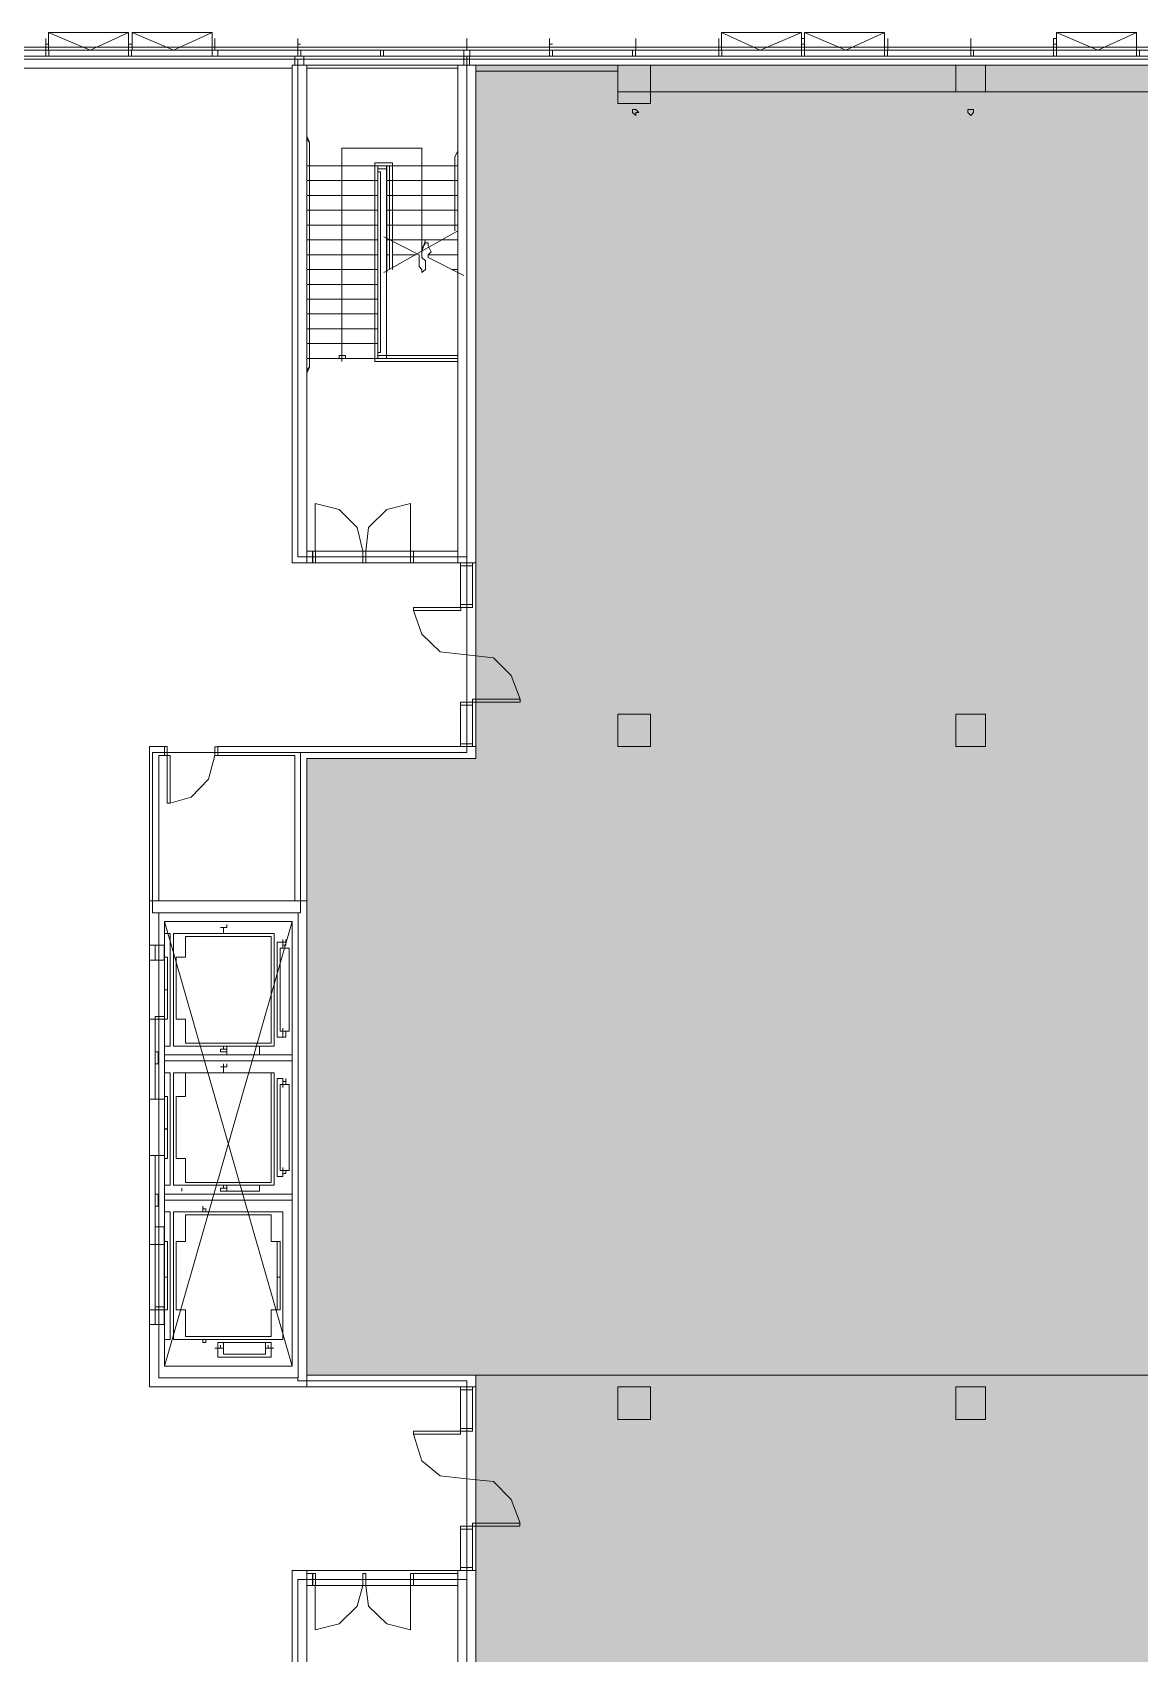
# Model space of a CAD drawing. Header units: inches. Extents: x 0.9 to 46, y 0.8 to 32.4.
# Drawn here: x 42.793 to 43.416, y 20.843 to 21.755 of the extents above; entities that cross this region are included whole.
import ezdxf

# ---------------------------------------------------------------- set-up
doc = ezdxf.new("R2010")
doc.units = ezdxf.units.IN
doc.header["$MEASUREMENT"] = 0
doc.layers.add('PDF_Geometry', color=7, linetype='Continuous')
doc.layers.add('PDF_Solid Fills', color=7, linetype='Continuous')

msp = doc.modelspace()

# ---------------------------------------------------------------- linework, layer by layer
at = {"layer": 'PDF_Geometry', "color": 9, "lineweight": 20, "true_color": 0xc0c0c0}
for points in [[(42.80246, 21.75462), (42.82575, 21.7446), (42.84745, 21.75462)], [(42.84936, 21.75462), (42.87265, 21.7446), (42.89435, 21.75462)], [(43.18086, 21.75462), (43.20256, 21.7446), (43.22585, 21.75462)], [(43.22744, 21.75462), (43.25073, 21.7446), (43.27243, 21.75462)], [(43.36911, 21.75462), (43.3924, 21.7446), (43.41409, 21.75462)], [(42.36599, 21.7446), (42.36599, 21.74128), (42.36248, 21.74128), (42.36248, 21.73959), (42.36089, 21.73959), (42.36089, 21.74626), (42.37588, 21.74626), (42.37588, 21.7446), (44.45422, 21.7446), (44.45422, 21.74626), (42.37588, 21.74626)], [(42.98911, 21.7446), (42.98911, 21.74128)], [(44.77264, 21.46629), (44.54738, 21.46629), (44.54738, 21.46128), (44.54738, 21.5196), (44.46411, 21.5196), (44.46411, 21.73959), (42.36758, 21.73959), (42.36758, 20.6063), (45.69248, 20.6063), (45.69248, 21.73959), (45.01767, 21.73959), (45.01767, 21.73627), (45.02597, 21.73627), (45.11243, 21.73627), (45.12073, 21.73627), (45.12073, 21.45627), (45.11243, 21.45627), (45.11243, 21.73627)], [(44.45422, 21.74128), (42.37747, 21.74128)], [(42.93934, 21.73461), (42.76258, 21.73461)], [(42.94763, 21.73627), (42.94763, 21.45627), (42.93934, 21.45627), (42.93934, 21.73627), (42.94763, 21.73627), (43.0325, 21.73627), (43.04271, 21.73627), (43.04271, 21.45627), (43.0325, 21.45627), (43.0325, 21.73627)], [(42.94603, 21.73627), (42.94603, 21.74128), (42.94093, 21.74128), (42.94093, 21.73627)], [(42.94253, 21.74128), (42.94253, 21.74294)], [(42.94253, 21.73959), (42.94253, 21.45962), (43.0376, 21.45962), (43.0376, 21.73959), (43.0376, 21.74128)], [(42.94763, 21.73461), (43.0325, 21.73461)], [(43.0392, 21.73627), (43.0392, 21.74128), (43.03601, 21.74128), (43.03601, 21.73627)], [(43.14098, 21.73627), (43.31263, 21.73627)], [(43.32922, 21.73627), (43.50088, 21.73627)], [(43.12247, 21.73292), (43.04271, 21.73292)], [(43.14098, 21.72128), (43.31263, 21.72128)], [(43.32922, 21.72128), (43.50088, 21.72128)], [(42.94922, 21.56628), (42.94922, 21.69294), (42.94922, 21.56628)], [(42.94922, 21.68793), (42.94922, 21.68959)], [(42.96741, 21.5696), (42.96741, 21.68959), (43.0124, 21.68959), (43.0124, 21.63794)], [(42.98592, 21.68127), (42.99581, 21.68127), (42.99581, 21.62128)], [(43.0325, 21.5696), (42.98592, 21.5696), (42.98592, 21.68127), (42.98592, 21.57129), (43.0325, 21.57129), (42.98751, 21.57129), (42.98751, 21.67961), (42.98592, 21.67961)], [(42.99102, 21.61959), (43.0325, 21.64295), (43.0325, 21.68458), (43.0325, 21.68628), (43.0325, 21.68793), (43.03091, 21.68458), (43.03091, 21.64295)], [(42.99262, 21.61959), (42.99262, 21.67961), (43.0325, 21.67961), (43.0325, 21.68127)], [(42.99421, 21.62128), (42.99421, 21.67961), (42.98592, 21.67961), (42.94763, 21.67961), (42.98751, 21.67961), (42.99262, 21.67961), (42.99262, 21.67795), (42.99262, 21.67629)], [(43.03091, 21.67961), (42.99581, 21.67961), (42.99421, 21.67961), (42.98751, 21.67961), (42.98751, 21.67795), (42.99262, 21.67795)], [(42.99262, 21.61959), (42.99262, 21.67629), (42.99262, 21.61959)], [(42.99421, 21.67128), (42.99262, 21.67128), (43.0325, 21.67128), (43.0325, 21.67294)], [(43.03091, 21.67128), (42.99581, 21.67128)], [(42.99421, 21.66295), (42.99262, 21.66295), (43.0325, 21.66295), (43.0325, 21.66461)], [(43.03091, 21.66295), (42.99581, 21.66295)], [(43.0325, 21.65628), (43.0325, 21.65459), (42.99262, 21.65459), (42.99421, 21.65459)], [(42.99581, 21.65459), (43.03091, 21.65459)], [(42.99421, 21.64627), (42.99262, 21.64627), (43.0325, 21.64627), (43.0325, 21.64793)], [(43.03091, 21.64627), (42.99581, 21.64627)], [(43.03601, 21.61793), (43.01591, 21.62795), (43.01591, 21.62961), (43.0175, 21.63127), (43.01591, 21.63462), (43.01591, 21.63628), (43.01431, 21.63628), (43.0124, 21.63293), (43.0124, 21.62795), (43.01431, 21.62626), (43.01431, 21.62128), (43.0124, 21.61959), (43.0124, 21.62128), (43.0108, 21.62294), (43.0108, 21.62961), (42.99102, 21.6396)], [(42.99421, 21.63794), (42.99262, 21.63794), (43.0325, 21.63794)], [(43.0242, 21.63794), (42.99581, 21.63794)], [(42.99421, 21.62961), (42.99262, 21.62961)], [(43.00921, 21.62961), (42.99581, 21.62961)], [(43.01591, 21.62961), (43.0325, 21.62961)], [(43.02931, 21.62128), (43.0325, 21.62128)], [(42.98751, 21.57295), (42.98751, 21.57461)], [(43.0325, 21.57295), (42.98751, 21.57295), (43.0325, 21.57295)], [(42.97922, 21.46294), (42.97603, 21.47627), (42.96582, 21.48626), (42.95242, 21.48961)], [(43.00602, 21.48961), (42.99262, 21.48626), (42.98241, 21.47627), (42.98081, 21.46294)], [(43.00602, 21.46294), (43.00602, 21.48961), (43.00602, 21.46294)], [(43.0325, 21.46294), (42.94763, 21.46294)], [(42.86436, 21.2596), (42.86085, 21.2596), (42.86085, 21.34961), (42.94412, 21.34961), (43.0376, 21.34961), (43.0376, 21.45962), (43.0376, 21.34961), (42.94412, 21.34961), (42.94412, 21.2596), (42.94253, 21.2596)], [(43.0325, 21.45627), (42.94763, 21.45627)], [(43.0341, 21.43294), (43.0341, 21.45461)], [(43.0376, 21.45461), (43.0376, 21.43294), (43.0376, 21.45461)], [(43.04079, 21.45461), (43.04079, 21.43294)], [(43.00761, 21.42959), (43.0124, 21.41629), (43.02261, 21.40627), (43.0376, 21.40461), (43.0526, 21.40295), (43.06249, 21.39293), (43.0676, 21.37963), (43.0676, 21.37794), (43.04079, 21.37794), (43.04079, 21.37963), (43.0676, 21.37963)], [(43.0341, 21.37628), (43.0341, 21.35462)], [(43.0376, 21.35462), (43.0376, 21.37628), (43.0376, 21.35462)], [(43.04079, 21.35462), (43.04079, 21.37628)], [(42.86436, 21.26627), (42.86436, 21.34795), (42.86755, 21.34795), (42.86755, 21.35296), (42.85925, 21.35296), (42.85925, 21.26627)], [(42.94763, 21.26627), (42.94763, 21.34629), (43.04271, 21.34629), (43.04271, 21.35296), (42.94763, 21.35296), (42.89754, 21.35296), (42.89754, 21.34795), (42.94093, 21.34795), (42.94093, 21.26627)], [(42.87074, 21.32127), (42.88254, 21.32462), (42.89243, 21.33461), (42.89594, 21.34795)], [(42.93934, 21.00461), (42.86755, 21.25462), (42.86755, 21.24129)], [(42.93934, 21.25462), (42.86755, 21.00461)], [(42.86755, 21.25462), (42.86755, 21.02797)], [(42.90073, 21.24961), (42.90073, 21.25127), (42.89913, 21.25127), (42.90264, 21.25127), (42.90073, 21.25127)], [(42.90073, 21.25127), (42.90073, 21.24961), (42.90073, 21.25127)], [(42.90264, 21.25127), (42.90264, 21.25296)], [(42.87425, 21.19962), (42.87425, 21.21627), (42.87425, 21.19962), (42.87935, 21.19962), (42.87935, 21.18628), (42.92753, 21.18628), (42.92753, 21.24629), (42.87935, 21.24629), (42.87935, 21.23462), (42.87425, 21.23462)], [(42.90073, 21.24795), (42.90073, 21.24961), (42.90073, 21.24795)], [(42.93423, 21.19461), (42.93423, 21.1896), (42.93423, 21.19129), (42.93423, 21.19295), (42.93423, 21.19129), (42.93423, 21.19295), (42.93582, 21.19295), (42.93582, 21.19129), (42.93582, 21.1896), (42.93104, 21.1896), (42.93104, 21.24295), (42.93582, 21.24295), (42.93582, 21.24129)], [(42.93423, 21.23963), (42.93423, 21.2446), (42.93423, 21.24295), (42.93423, 21.24129), (42.93582, 21.24129), (42.93582, 21.24295), (42.93582, 21.2446)], [(42.93423, 21.24129), (42.93423, 21.24295)], [(42.85925, 21.24129), (42.85925, 21.19962)], [(42.86755, 21.23462), (42.86755, 21.23296), (42.86244, 21.23296), (42.86244, 21.23462), (42.86244, 21.24129), (42.86244, 21.23296)], [(42.86244, 21.23462), (42.86244, 21.23628)], [(42.87425, 21.23462), (42.87425, 21.21627), (42.87425, 21.23462)], [(42.86244, 21.20128), (42.86244, 21.19962), (42.86244, 21.20128), (42.86755, 21.20128), (42.86755, 21.19962)], [(42.86755, 21.15629), (42.86755, 21.15463), (42.86244, 21.15463), (42.86244, 21.15629), (42.86244, 21.19962)], [(42.93423, 21.19129), (42.93423, 21.19295)], [(42.86755, 21.17961), (42.93934, 21.17961)], [(42.90073, 21.18462), (42.90073, 21.18293), (42.89913, 21.18293), (42.89913, 21.18127), (42.90264, 21.18127), (42.90264, 21.18293), (42.90073, 21.18293)], [(42.90073, 21.18462), (42.90073, 21.18293), (42.90073, 21.18462)], [(42.86755, 21.17626), (42.93934, 21.17626)], [(42.87425, 21.12129), (42.87935, 21.12129), (42.87935, 21.10795), (42.92753, 21.10795), (42.92753, 21.16959), (42.87935, 21.16959), (42.87935, 21.15629), (42.87425, 21.15629)], [(42.90073, 21.1746), (42.90073, 21.17294), (42.90073, 21.17129), (42.90073, 21.17294), (42.89913, 21.17294), (42.90264, 21.17294), (42.90073, 21.17294)], [(42.90073, 21.16959), (42.90073, 21.17129), (42.90073, 21.16959)], [(42.90264, 21.17294), (42.90264, 21.1746)], [(42.93423, 21.16628), (42.93104, 21.16628), (42.93104, 21.11127), (42.93423, 21.11127), (42.93423, 21.11628)], [(42.93423, 21.1613), (42.93423, 21.16628), (42.93423, 21.16462), (42.93423, 21.16628), (42.93423, 21.16462), (42.93423, 21.16293), (42.93582, 21.16293), (42.93582, 21.16462), (42.93582, 21.16628), (42.93582, 21.16462), (42.93423, 21.16462)], [(42.85925, 21.15463), (42.85925, 21.12295)], [(42.86244, 21.15629), (42.86244, 21.15795)], [(42.87425, 21.15629), (42.87425, 21.13794), (42.87425, 21.15629)], [(42.87425, 21.12129), (42.87425, 21.13794), (42.87425, 21.12129)], [(42.86244, 21.12295), (42.86244, 21.12129), (42.86244, 21.12295), (42.86755, 21.12295), (42.86755, 21.12129)], [(42.86436, 21.09462), (42.86436, 21.10128), (42.86244, 21.10128), (42.86244, 21.12295), (42.86755, 21.12295), (42.86755, 21.07295), (42.86244, 21.07295), (42.86244, 21.09462)], [(42.86244, 21.07461), (42.86244, 21.12129)], [(42.90073, 21.10629), (42.90073, 21.1046), (42.89913, 21.1046), (42.89913, 21.10294), (42.90264, 21.10294), (42.90264, 21.1046), (42.90073, 21.1046)], [(42.90073, 21.10629), (42.90073, 21.1046), (42.90073, 21.10629)], [(42.86755, 21.1046), (42.86755, 21.09963), (42.86755, 21.1046)], [(42.86755, 21.10128), (42.93934, 21.10128)], [(42.86755, 21.09793), (42.93934, 21.09793)], [(42.87744, 21.10294), (42.87744, 21.1046), (42.87744, 21.10294)], [(42.87425, 21.07461), (42.87935, 21.07461), (42.87935, 21.08961), (42.92753, 21.08961), (42.92753, 21.07461), (42.93104, 21.07461)], [(42.88924, 21.09296), (42.89084, 21.09296), (42.89084, 21.09127), (42.88924, 21.09127), (42.88924, 21.09296), (42.88924, 21.09462)], [(42.85925, 21.07295), (42.85925, 21.02797)], [(42.86244, 21.07627), (42.86244, 21.07461), (42.86244, 21.07295), (42.86755, 21.07295), (42.86755, 21.07461)], [(42.87425, 21.07461), (42.87425, 21.05461), (42.87425, 21.07461)], [(42.87425, 21.03629), (42.87425, 21.05461), (42.87425, 21.03629)], [(42.86244, 21.03795), (42.86244, 21.03629), (42.86244, 21.02797), (42.86244, 21.03795), (42.86755, 21.03795), (42.86755, 21.03629)], [(42.87425, 21.03629), (42.87935, 21.03629), (42.87935, 21.0213), (42.92753, 21.0213), (42.92753, 21.03629), (42.93104, 21.03629)], [(42.88924, 21.01795), (42.89084, 21.01795), (42.89084, 21.01961), (42.88924, 21.01961), (42.88924, 21.01795), (42.88924, 21.01961)], [(42.90073, 21.01463), (42.89594, 21.01463)], [(42.92753, 21.01629), (42.92753, 21.01463), (42.92753, 21.01629), (42.92753, 21.01463), (42.92753, 21.01795), (42.89754, 21.01795), (42.89754, 21.01463), (42.89913, 21.01463), (42.89913, 21.01629), (42.89913, 21.01463), (42.89754, 21.01463), (42.89754, 21.01629)], [(42.89754, 21.01294), (42.89754, 21.01463), (42.89754, 21.00962), (42.92753, 21.00962), (42.92753, 21.01463), (42.92753, 21.01294), (42.92753, 21.01463), (42.92753, 21.01294)], [(42.92912, 21.01463), (42.92434, 21.01463)], [(42.94763, 20.99293), (43.04271, 20.99293), (43.04271, 20.9996), (42.94763, 20.9996)], [(43.0341, 20.99127), (43.0341, 20.96961)], [(43.0376, 20.99127), (43.0376, 20.96961), (43.0376, 20.99127)], [(43.04079, 20.96961), (43.04079, 20.99127)], [(43.0676, 20.9163), (43.06249, 20.92963), (43.0526, 20.93962), (43.0376, 20.94128), (43.02261, 20.94297), (43.0124, 20.95129), (43.00761, 20.96629), (43.00761, 20.96795), (43.0341, 20.96795), (43.0341, 20.96629), (43.00761, 20.96629)], [(43.0341, 20.89128), (43.0341, 20.91294)], [(43.0376, 20.89128), (43.0376, 20.91294), (43.0376, 20.89128)], [(43.04079, 20.91294), (43.04079, 20.89128)], [(43.0325, 20.60796), (43.0325, 20.88962), (43.04271, 20.88962), (43.04271, 20.60796), (43.0325, 20.60796), (42.94763, 20.60796), (42.94763, 20.88962), (42.93934, 20.88962), (42.93934, 20.60796), (42.94763, 20.60796)], [(43.0325, 20.88962), (42.94763, 20.88962)], [(42.94253, 20.6063), (42.94253, 20.88461), (43.0376, 20.88461), (43.0376, 20.6063), (43.0376, 20.60464)], [(43.0325, 20.88129), (42.94763, 20.88129)], [(42.95242, 20.85628), (42.96582, 20.8596), (42.97603, 20.86962), (42.97922, 20.88129)], [(42.98081, 20.88129), (42.98241, 20.86962), (42.99262, 20.8596), (43.00602, 20.85628)], [(43.00602, 20.88129), (43.00602, 20.85628), (43.00602, 20.88129)]]:
    msp.add_lwpolyline(points, dxfattribs=at)
for points in [[(42.80246, 21.7446), (42.84746, 21.7446), (42.84746, 21.75461), (42.80246, 21.75461)], [(42.84936, 21.7446), (42.89437, 21.7446), (42.89437, 21.75461), (42.84936, 21.75461)], [(43.18086, 21.7446), (43.22585, 21.7446), (43.22585, 21.75461), (43.18086, 21.75461)], [(43.22744, 21.7446), (43.27245, 21.7446), (43.27245, 21.75461), (43.22744, 21.75461)], [(43.36911, 21.7446), (43.4141, 21.7446), (43.4141, 21.75461), (43.36911, 21.75461)], [(42.80086, 21.74795), (42.80086, 21.75127), (42.80086, 21.7446), (42.80086, 21.74795), (42.80246, 21.74795)], [(42.80086, 21.74128), (42.80253, 21.74128), (42.80253, 21.74461), (42.80086, 21.74461)], [(42.84936, 21.74795), (42.84936, 21.75127), (42.84936, 21.7446), (42.84936, 21.74795), (42.84745, 21.74795)], [(42.84745, 21.74128), (42.84911, 21.74128), (42.84911, 21.74461), (42.84745, 21.74461)], [(42.89435, 21.74128), (42.89767, 21.74128), (42.89767, 21.74461), (42.89435, 21.74461)], [(42.89594, 21.74795), (42.89594, 21.75127), (42.89594, 21.7446)], [(42.94253, 21.74795), (42.94253, 21.75127), (42.94253, 21.7446), (42.94253, 21.74795), (42.94412, 21.74795)], [(42.94253, 21.74128), (42.9442, 21.74128), (42.9442, 21.74461), (42.94253, 21.74461)], [(42.98911, 21.74128), (42.99078, 21.74128), (42.99078, 21.74461), (42.98911, 21.74461)], [(43.03601, 21.74128), (43.03934, 21.74128), (43.03934, 21.74461), (43.03601, 21.74461)], [(43.0376, 21.74795), (43.0376, 21.75127), (43.0376, 21.7446)], [(43.08419, 21.74795), (43.08419, 21.75127), (43.08419, 21.7446), (43.08419, 21.74795), (43.08578, 21.74795)], [(43.08419, 21.74128), (43.08584, 21.74128), (43.08584, 21.74461), (43.08419, 21.74461)], [(43.13077, 21.74128), (43.13244, 21.74128), (43.13244, 21.74461), (43.13077, 21.74461)], [(43.13268, 21.74795), (43.13268, 21.75127), (43.13268, 21.7446)], [(43.17927, 21.74795), (43.17927, 21.75127), (43.17927, 21.7446)], [(43.17927, 21.74128), (43.18094, 21.74128), (43.18094, 21.74461), (43.17927, 21.74461)], [(43.22585, 21.74795), (43.22752, 21.74795), (43.22752, 21.75128), (43.22585, 21.75128)], [(43.22585, 21.74795), (43.22585, 21.7446), (43.22585, 21.74795), (43.22744, 21.74795)], [(43.22585, 21.74128), (43.22752, 21.74128), (43.22752, 21.74461), (43.22585, 21.74461)], [(43.27243, 21.74128), (43.27409, 21.74128), (43.27409, 21.74461), (43.27243, 21.74461)], [(43.27435, 21.74795), (43.27435, 21.75127), (43.27435, 21.7446)], [(43.32093, 21.74795), (43.32093, 21.75127), (43.32093, 21.7446)], [(43.32093, 21.74128), (43.32258, 21.74128), (43.32258, 21.74461), (43.32093, 21.74461)], [(43.36751, 21.74795), (43.36918, 21.74795), (43.36918, 21.75128), (43.36751, 21.75128)], [(43.36751, 21.7446), (43.36918, 21.7446), (43.36918, 21.74794), (43.36751, 21.74794)], [(43.36751, 21.74128), (43.36918, 21.74128), (43.36918, 21.74461), (43.36751, 21.74461)], [(43.41409, 21.74128), (43.41576, 21.74128), (43.41576, 21.74461), (43.41409, 21.74461)], [(43.67412, 20.95793), (44.906, 20.95793), (44.906, 20.88962), (45.01767, 20.88962), (45.01767, 20.61128), (43.04271, 20.61128), (43.04271, 20.9996), (42.94763, 20.9996), (42.94763, 21.34629), (43.04271, 21.34629), (43.04271, 21.37127), (43.04271, 21.73627), (44.45262, 21.73627), (44.45262, 21.37127), (43.67412, 21.37127)], [(43.12247, 21.72128), (43.14081, 21.72128), (43.14081, 21.73628), (43.12247, 21.73628)], [(43.12247, 21.71461), (43.14081, 21.71461), (43.14081, 21.73628), (43.12247, 21.73628)], [(43.31263, 21.72128), (43.3293, 21.72128), (43.3293, 21.73628), (43.31263, 21.73628)], [(43.13428, 21.7096), (43.13268, 21.71126), (43.13077, 21.71126), (43.13077, 21.7096), (43.13268, 21.70794), (43.13268, 21.7096)], [(43.32252, 21.7096), (43.32252, 21.71126), (43.31933, 21.71126), (43.31933, 21.7096), (43.32093, 21.70794)], [(42.94763, 21.6946), (42.94922, 21.69294), (42.94763, 21.69626)], [(42.94763, 21.67128), (42.98751, 21.67128)], [(42.98751, 21.57129), (42.99251, 21.57129), (42.99251, 21.67962), (42.98751, 21.67962)], [(42.98751, 21.67629), (42.98751, 21.57461), (42.98911, 21.57461), (42.98911, 21.67629)], [(42.94763, 21.66295), (42.98751, 21.66295)], [(42.94763, 21.65459), (42.98751, 21.65459)], [(42.94763, 21.64627), (42.98751, 21.64627)], [(42.94763, 21.63794), (42.98751, 21.63794)], [(43.0124, 21.63127), (43.01431, 21.63794), (43.0124, 21.63794)], [(42.94763, 21.62961), (42.98751, 21.62961)], [(42.94763, 21.62128), (42.98751, 21.62128)], [(42.94763, 21.61292), (42.98751, 21.61292)], [(42.94763, 21.6046), (42.98751, 21.6046)], [(42.94763, 21.59627), (42.98751, 21.59627)], [(42.94763, 21.58794), (42.98751, 21.58794)], [(42.94763, 21.57961), (42.98751, 21.57961)], [(42.94763, 21.57129), (42.98751, 21.57129)], [(42.96932, 21.57295), (42.96582, 21.57295), (42.96582, 21.57129), (42.96932, 21.57129)], [(42.94763, 21.56462), (42.94922, 21.56628), (42.94763, 21.56293)], [(42.95242, 21.46294), (42.95242, 21.48961)], [(42.94763, 21.45627), (42.95097, 21.45627), (42.95097, 21.46293), (42.94763, 21.46293)], [(42.95082, 21.45627), (42.95248, 21.45627), (42.95248, 21.46293), (42.95082, 21.46293)], [(42.97922, 21.45627), (42.98089, 21.45627), (42.98089, 21.46293), (42.97922, 21.46293)], [(43.00602, 21.45627), (43.00767, 21.45627), (43.00767, 21.46293), (43.00602, 21.46293)], [(43.00761, 21.45627), (43.03261, 21.45627), (43.03261, 21.46293), (43.00761, 21.46293)], [(43.0341, 21.45461), (43.04076, 21.45461), (43.04076, 21.45628), (43.0341, 21.45628)], [(43.00761, 21.42959), (43.03428, 21.42959), (43.03428, 21.43126), (43.00761, 21.43126)], [(43.0341, 21.43128), (43.04076, 21.43128), (43.04076, 21.43295), (43.0341, 21.43295)], [(43.0341, 21.37628), (43.04076, 21.37628), (43.04076, 21.37795), (43.0341, 21.37795)], [(43.12247, 21.35296), (43.14081, 21.35296), (43.14081, 21.37129), (43.12247, 21.37129)], [(43.31263, 21.35296), (43.3293, 21.35296), (43.3293, 21.37129), (43.31263, 21.37129)], [(42.86914, 21.35296), (42.86755, 21.35296), (42.86755, 21.34795), (42.86914, 21.34795), (42.86914, 21.32127), (42.87074, 21.32127), (42.87074, 21.34795), (42.86914, 21.34795)], [(42.89594, 21.34795), (42.8976, 21.34795), (42.8976, 21.35295), (42.89594, 21.35295)], [(43.0341, 21.35296), (43.04076, 21.35296), (43.04076, 21.35463), (43.0341, 21.35463)], [(42.94763, 21.34629), (43.04264, 21.34629)], [(42.85925, 21.24129), (42.85925, 21.26627), (42.94763, 21.26627), (42.94763, 20.99293), (42.85925, 20.99293), (42.85925, 21.02797), (42.86755, 21.02797), (42.86755, 21.00461), (42.93934, 21.00461), (42.93934, 21.25462), (42.86755, 21.25462), (42.86755, 21.24129)], [(42.86436, 20.99794), (42.94269, 20.99794), (42.94269, 21.25959), (42.86436, 21.25959)], [(42.86755, 21.18462), (42.87089, 21.18462), (42.87089, 21.24795), (42.86755, 21.24795)], [(42.87265, 21.18462), (42.92931, 21.18462), (42.92931, 21.24795), (42.87265, 21.24795)], [(42.85925, 21.23296), (42.86758, 21.23296), (42.86758, 21.24128), (42.85925, 21.24128)], [(42.86244, 21.23296), (42.86744, 21.23296), (42.86744, 21.24128), (42.86244, 21.24128)], [(42.86755, 21.21627), (42.86922, 21.21627), (42.86922, 21.23461), (42.86755, 21.23461)], [(42.93263, 21.19295), (42.93763, 21.19295), (42.93763, 21.23962), (42.93263, 21.23962)], [(42.86755, 21.19962), (42.86922, 21.19962), (42.86922, 21.21629), (42.86755, 21.21629)], [(42.85925, 21.15463), (42.86758, 21.15463), (42.86758, 21.19962), (42.85925, 21.19962)], [(42.86244, 21.15463), (42.86755, 21.15463), (42.86755, 21.19962), (42.86244, 21.19962), (42.86244, 21.18127), (42.86436, 21.18127), (42.86436, 21.1746), (42.86244, 21.1746)], [(42.93582, 21.19295), (42.93582, 21.19129)], [(42.86244, 21.1746), (42.86411, 21.1746), (42.86411, 21.18127), (42.86244, 21.18127)], [(42.90264, 21.17961), (42.92098, 21.17961), (42.92098, 21.18461), (42.90264, 21.18461)], [(42.86755, 21.10629), (42.87089, 21.10629), (42.87089, 21.16962), (42.86755, 21.16962)], [(42.87265, 21.10629), (42.92931, 21.10629), (42.92931, 21.16962), (42.87265, 21.16962)], [(42.93263, 21.11462), (42.93763, 21.11462), (42.93763, 21.16295), (42.93263, 21.16295)], [(42.86755, 21.13794), (42.86922, 21.13794), (42.86922, 21.15628), (42.86755, 21.15628)], [(42.86755, 21.12129), (42.86922, 21.12129), (42.86922, 21.13797), (42.86755, 21.13797)], [(42.85925, 21.07295), (42.86758, 21.07295), (42.86758, 21.12295), (42.85925, 21.12295)], [(42.93582, 21.11296), (42.93423, 21.11296), (42.93423, 21.11462), (42.93423, 21.11296), (42.93423, 21.11462), (42.93582, 21.11462), (42.93582, 21.11296), (42.93582, 21.11462)], [(42.90264, 21.10294), (42.92098, 21.10294), (42.92098, 21.10628), (42.90264, 21.10628)], [(42.86244, 21.09462), (42.86411, 21.09462), (42.86411, 21.10128), (42.86244, 21.10128)], [(42.86755, 21.01961), (42.87089, 21.01961), (42.87089, 21.09127), (42.86755, 21.09127)], [(42.93423, 21.09127), (42.93423, 21.01961), (42.87265, 21.01961), (42.87265, 21.09127)], [(42.86244, 21.02797), (42.86744, 21.02797), (42.86744, 21.08297), (42.86244, 21.08297)], [(42.86755, 21.05461), (42.86922, 21.05461), (42.86922, 21.07461), (42.86755, 21.07461)], [(42.93104, 21.05461), (42.93271, 21.05461), (42.93271, 21.07461), (42.93104, 21.07461)], [(42.86755, 21.03629), (42.86922, 21.03629), (42.86922, 21.05463), (42.86755, 21.05463)], [(42.93104, 21.03629), (42.93271, 21.03629), (42.93271, 21.05463), (42.93104, 21.05463)], [(42.85925, 21.02797), (42.86758, 21.02797), (42.86758, 21.03629), (42.85925, 21.03629)], [(42.86244, 21.02797), (42.86744, 21.02797), (42.86744, 21.03629), (42.86244, 21.03629)], [(42.89754, 21.01463), (42.89754, 21.01294)], [(42.90073, 21.01795), (42.92434, 21.01795), (42.92434, 21.01128), (42.90073, 21.01128)], [(42.92593, 21.01629), (42.92593, 21.01463)], [(42.92593, 21.01629), (42.92593, 21.01463)], [(43.0376, 20.88461), (43.0376, 20.99628), (42.94253, 20.99628), (42.94253, 20.99794), (42.94253, 20.99628), (43.0376, 20.99628)], [(42.94763, 20.9996), (43.67412, 20.9996)], [(42.94763, 20.9996), (43.67428, 20.9996)], [(43.0341, 20.99127), (43.04076, 20.99127), (43.04076, 20.99293), (43.0341, 20.99293)], [(43.12247, 20.97462), (43.14081, 20.97462), (43.14081, 20.99295), (43.12247, 20.99295)], [(43.31263, 20.97462), (43.3293, 20.97462), (43.3293, 20.99295), (43.31263, 20.99295)], [(43.0341, 20.96795), (43.04076, 20.96795), (43.04076, 20.96961), (43.0341, 20.96961)], [(43.0341, 20.91294), (43.04076, 20.91294), (43.04076, 20.9146), (43.0341, 20.9146)], [(43.04079, 20.9146), (43.06745, 20.9146), (43.06745, 20.91627), (43.04079, 20.91627)], [(42.94763, 20.88129), (42.95097, 20.88129), (42.95097, 20.88796), (42.94763, 20.88796)], [(42.95082, 20.88129), (42.95248, 20.88129), (42.95248, 20.88796), (42.95082, 20.88796)], [(42.97922, 20.88129), (42.98089, 20.88129), (42.98089, 20.88796), (42.97922, 20.88796)], [(43.00602, 20.88129), (43.00767, 20.88129), (43.00767, 20.88796), (43.00602, 20.88796)], [(43.00761, 20.88129), (43.03261, 20.88129), (43.03261, 20.88796), (43.00761, 20.88796)], [(43.0341, 20.88962), (43.04076, 20.88962), (43.04076, 20.89128), (43.0341, 20.89128)], [(42.95242, 20.88129), (42.95242, 20.85628)]]:
    msp.add_lwpolyline(points, close=True, dxfattribs=at)
at = {"layer": 'PDF_Solid Fills', "color": 9, "lineweight": 20, "true_color": 0xc0c0c0, "transparency": 33554559}
for points in [[(43.04271, 21.73627), (43.04271, 21.37127), (44.45262, 21.37127)], [(43.04271, 21.73627), (44.45262, 21.73627), (44.45262, 21.37127)], [(43.04271, 21.37127), (43.04271, 21.34629), (43.67412, 21.34629)], [(43.04271, 21.37127), (43.67412, 21.37127), (43.67412, 21.34629)], [(42.94763, 21.34629), (42.94763, 20.9996), (43.67412, 20.9996)], [(42.94763, 21.34629), (43.67412, 21.34629), (43.67412, 20.9996)], [(43.04271, 20.9996), (43.04271, 20.95793), (43.67412, 20.95793)], [(43.04271, 20.9996), (43.67412, 20.9996), (43.67412, 20.95793)], [(43.04271, 20.95793), (43.04271, 20.88962), (44.906, 20.88962)], [(43.04271, 20.95793), (44.906, 20.95793), (44.906, 20.88962)], [(43.04271, 20.88962), (43.04271, 20.61128), (45.01767, 20.61128)], [(43.04271, 20.88962), (45.01767, 20.88962), (45.01767, 20.61128)]]:
    msp.add_solid(points, dxfattribs=at)

doc.saveas('drawing.dxf')
